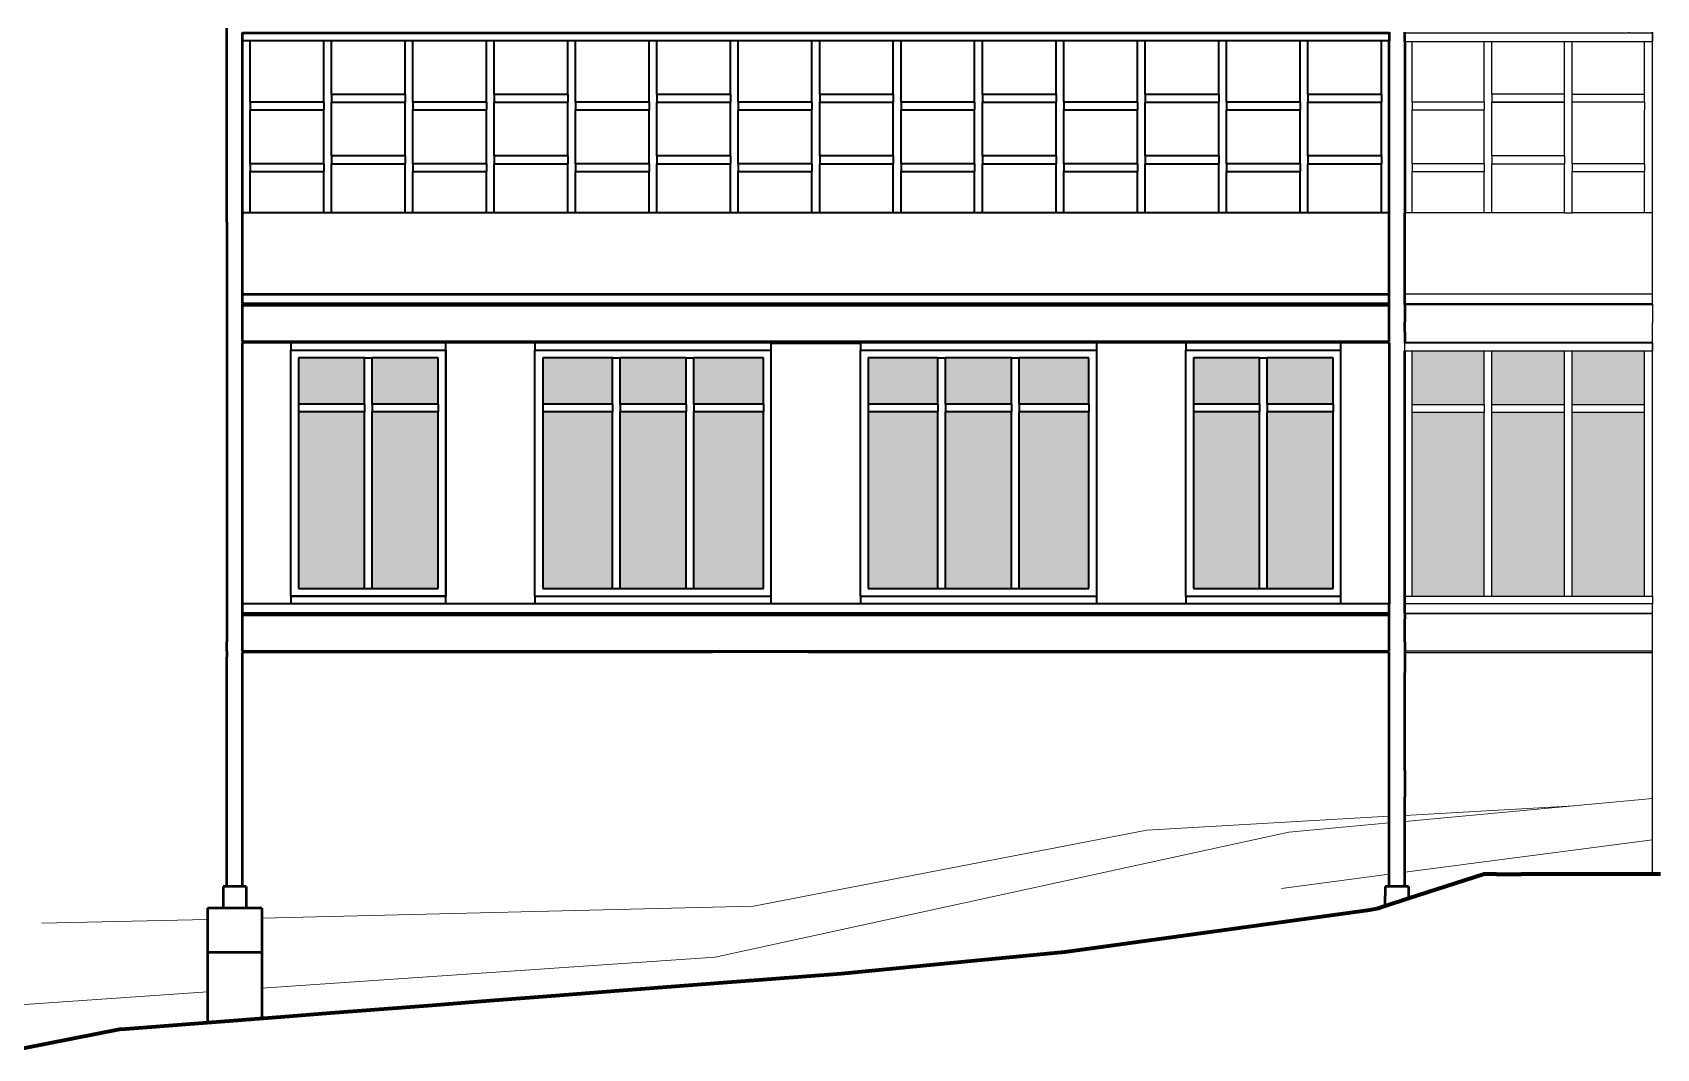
# Model space of a CAD drawing. Header units: metres. Extents: x -57 to 501, y 45 to 307.
# Drawn here: x 105.45 to 126.41, y 115.62 to 128.74 of the extents above; entities that cross this region are included whole.
import ezdxf

# ---------------------------------------------------------------- set-up
doc = ezdxf.new("R2010")
doc.units = ezdxf.units.M
doc.layers.add('atras', color=7, linetype='Continuous')

msp = doc.modelspace()

# ---------------------------------------------------------------- hatches: boundary and pattern name
h = msp.add_hatch(color=256)
h.dxf.hatch_style = 1
h.set_gradient(color1=(147, 149, 152), tint=1, name='HEMISPHERICAL')
h.paths.add_polyline_path([(109.738, 124.536), (108.888, 124.536), (108.888, 123.941), (109.738, 123.941)])
h.paths.add_polyline_path([(110.688, 124.536), (109.838, 124.536), (109.838, 123.941), (110.688, 123.941)])
h.paths.add_polyline_path([(109.738, 123.841), (108.888, 123.841), (108.888, 121.561), (109.738, 121.561)])
h.paths.add_polyline_path([(110.688, 123.841), (109.838, 123.841), (109.838, 121.561), (110.688, 121.561)])
h.paths.add_polyline_path([(112.938, 124.536), (112.038, 124.536), (112.038, 123.941), (112.938, 123.941)])
h.paths.add_polyline_path([(113.888, 124.536), (113.038, 124.536), (113.038, 123.941), (113.888, 123.941)])
h.paths.add_polyline_path([(114.888, 124.536), (113.988, 124.536), (113.988, 123.941), (114.888, 123.941)])
h.paths.add_polyline_path([(112.938, 123.841), (112.038, 123.841), (112.038, 121.561), (112.938, 121.561)])
h.paths.add_polyline_path([(113.888, 123.841), (113.038, 123.841), (113.038, 121.561), (113.888, 121.561)])
h.paths.add_polyline_path([(114.888, 123.841), (113.988, 123.841), (113.988, 121.561), (114.888, 121.561)])
h.paths.add_polyline_path([(117.138, 124.536), (116.238, 124.536), (116.238, 123.941), (117.138, 123.941)])
h.paths.add_polyline_path([(118.088, 124.536), (117.238, 124.536), (117.238, 123.941), (118.088, 123.941)])
h.paths.add_polyline_path([(119.088, 124.536), (118.188, 124.536), (118.188, 123.941), (119.088, 123.941)])
h.paths.add_polyline_path([(117.138, 123.841), (116.238, 123.841), (116.238, 121.561), (117.138, 121.561)])
h.paths.add_polyline_path([(118.088, 123.841), (117.238, 123.841), (117.238, 121.561), (118.088, 121.561)])
h.paths.add_polyline_path([(119.088, 123.841), (118.188, 123.841), (118.188, 121.561), (119.088, 121.561)])
h.paths.add_polyline_path([(121.288, 124.536), (120.438, 124.536), (120.438, 123.941), (121.288, 123.941)])
h.paths.add_polyline_path([(122.238, 124.536), (121.388, 124.536), (121.388, 123.941), (122.238, 123.941)])
h.paths.add_polyline_path([(121.288, 123.841), (120.438, 123.841), (120.438, 121.561), (121.288, 121.561)])
h.paths.add_polyline_path([(122.238, 123.841), (121.388, 123.841), (121.388, 121.561), (122.238, 121.561)])
h.paths.add_polyline_path([(124.188, 124.626), (123.271, 124.626), (123.259, 124.626), (123.259, 124.536), (123.259, 123.941), (123.259, 123.931), (123.271, 123.931), (124.188, 123.931)])
h.paths.add_polyline_path([(125.224, 124.626), (124.3, 124.626), (124.288, 124.626), (124.288, 124.536), (124.288, 123.941), (124.288, 123.931), (124.3, 123.931), (125.224, 123.931)])
h.paths.add_polyline_path([(126.259, 124.626), (125.324, 124.626), (125.324, 124.536), (125.324, 123.941), (125.324, 123.931), (125.33, 123.931), (126.259, 123.931)])
h.paths.add_polyline_path([(128.138, 124.536), (127.288, 124.536), (127.288, 123.941), (128.138, 123.941)])
h.paths.add_polyline_path([(129.088, 124.536), (128.238, 124.536), (128.238, 123.941), (129.088, 123.941)])
h.paths.add_polyline_path([(129.088, 123.841), (128.238, 123.841), (128.238, 121.561), (129.088, 121.561)])
h.paths.add_polyline_path([(128.138, 123.841), (127.288, 123.841), (127.288, 121.561), (128.138, 121.561)])
h.paths.add_polyline_path([(126.259, 123.831), (126.253, 123.831), (125.324, 123.831), (125.324, 121.461), (125.33, 121.461), (126.259, 121.461)])
h.paths.add_polyline_path([(125.224, 123.831), (125.218, 123.831), (124.288, 123.831), (124.288, 121.461), (124.294, 121.461), (125.224, 121.461)])
h.paths.add_polyline_path([(124.188, 123.831), (123.259, 123.831), (123.259, 121.461), (124.188, 121.461)])
h.paths.add_polyline_path([(131.338, 124.536), (130.438, 124.536), (130.438, 123.941), (131.338, 123.941)])
h.paths.add_polyline_path([(132.288, 124.536), (131.438, 124.536), (131.438, 123.941), (132.288, 123.941)])
h.paths.add_polyline_path([(133.288, 124.536), (132.388, 124.536), (132.388, 123.941), (133.288, 123.941)])
h.paths.add_polyline_path([(133.288, 123.841), (132.388, 123.841), (132.388, 121.561), (133.288, 121.561)])
h.paths.add_polyline_path([(132.288, 123.841), (131.438, 123.841), (131.438, 121.561), (132.288, 121.561)])
h.paths.add_polyline_path([(131.338, 123.841), (130.438, 123.841), (130.438, 121.561), (131.338, 121.561)])
h.paths.add_polyline_path([(135.538, 124.536), (134.638, 124.536), (134.638, 123.941), (135.538, 123.941)])
h.paths.add_polyline_path([(136.488, 124.536), (135.638, 124.536), (135.638, 123.941), (136.488, 123.941)])
h.paths.add_polyline_path([(137.488, 124.536), (136.588, 124.536), (136.588, 123.941), (137.488, 123.941)])
h.paths.add_polyline_path([(135.538, 123.841), (134.638, 123.841), (134.638, 121.561), (135.538, 121.561)])
h.paths.add_polyline_path([(136.488, 123.841), (135.638, 123.841), (135.638, 121.561), (136.488, 121.561)])
h.paths.add_polyline_path([(137.488, 123.841), (136.588, 123.841), (136.588, 121.561), (137.488, 121.561)])
h.paths.add_polyline_path([(139.688, 124.536), (138.838, 124.536), (138.838, 123.941), (139.688, 123.941)])
h.paths.add_polyline_path([(140.638, 124.536), (139.788, 124.536), (139.788, 123.941), (140.638, 123.941)])
h.paths.add_polyline_path([(139.688, 123.841), (138.838, 123.841), (138.838, 121.561), (139.688, 121.561)])
h.paths.add_polyline_path([(140.638, 123.841), (139.788, 123.841), (139.788, 121.561), (140.638, 121.561)])
h.paths.add_polyline_path([(142.548, 124.626), (141.631, 124.626), (141.619, 124.626), (141.619, 123.931), (141.631, 123.931), (142.548, 123.931)])
h.paths.add_polyline_path([(143.584, 124.626), (142.66, 124.626), (142.648, 124.626), (142.648, 123.931), (142.66, 123.931), (143.584, 123.931)])
h.paths.add_polyline_path([(144.619, 124.626), (143.684, 124.626), (143.684, 123.931), (143.69, 123.931), (144.619, 123.931)])
h.paths.add_polyline_path([(144.619, 123.831), (144.613, 123.831), (143.684, 123.831), (143.684, 121.461), (143.69, 121.461), (144.619, 121.461)])
h.paths.add_polyline_path([(143.584, 123.831), (143.578, 123.831), (142.648, 123.831), (142.648, 121.461), (142.654, 121.461), (143.584, 121.461)])
h.paths.add_polyline_path([(142.548, 123.831), (141.619, 123.831), (141.619, 121.461), (142.548, 121.461)])

# ---------------------------------------------------------------- linework, layer by layer
at = {"lineweight": 50}
for p, q in [((107.963, 127.003), (107.963, 128.794)), ((108.163, 128.731), (122.963, 128.731)), ((108.163, 128.631), (108.163, 128.731)), ((122.963, 128.741), (122.963, 128.731)), ((122.963, 128.731), (122.963, 128.631)), ((123.163, 128.731), (123.163, 128.741)), ((123.163, 128.721), (123.163, 128.731)), ((123.163, 128.621), (123.163, 128.721)), ((108.163, 126.407), (108.163, 128.631)), ((122.963, 126.407), (122.963, 128.631)), ((123.163, 128.621), (123.163, 126.407)), ((107.963, 126.972), (107.963, 127.003)), ((107.963, 126.968), (107.963, 126.972)), ((107.963, 126.873), (107.963, 126.968)), ((107.963, 126.725), (107.963, 126.873)), ((107.963, 126.718), (107.963, 126.725)), ((107.963, 126.601), (107.963, 126.718)), ((107.963, 126.554), (107.963, 126.601)), ((107.963, 126.294), (107.963, 126.554)), ((108.163, 125.357), (108.163, 126.407)), ((122.963, 125.357), (122.963, 126.407)), ((123.163, 125.357), (123.163, 126.407)), ((107.963, 126.294), (107.963, 126.214)), ((107.963, 126.214), (107.963, 125.873)), ((107.963, 125.873), (107.963, 125.743)), ((107.963, 125.743), (107.963, 125.231)), ((108.163, 125.357), (122.963, 125.357)), ((108.163, 125.237), (108.163, 125.357)), ((122.963, 125.237), (122.963, 125.357)), ((123.163, 125.237), (123.163, 125.357)), ((107.963, 125.231), (107.963, 120.873)), ((108.163, 125.237), (122.963, 125.237)), ((108.163, 125.215), (108.163, 125.231)), ((108.163, 125.231), (122.963, 125.231)), ((108.163, 124.747), (108.163, 125.215)), ((108.163, 125.215), (122.963, 125.215)), ((122.963, 125.231), (122.963, 125.237)), ((122.963, 125.215), (122.963, 125.231)), ((122.963, 124.747), (122.963, 125.215)), ((123.163, 125.231), (123.163, 125.237)), ((123.163, 125.221), (123.163, 125.231)), ((123.163, 125.221), (123.163, 125.001)), ((123.163, 124.991), (123.163, 125.001)), ((123.163, 124.873), (123.163, 124.991)), ((108.163, 124.747), (122.963, 124.747)), ((108.163, 121.361), (108.163, 124.731)), ((114.988, 124.731), (116.138, 124.731)), ((122.963, 124.731), (122.963, 121.361)), ((123.163, 124.873), (123.163, 124.726)), ((123.163, 121.461), (123.163, 124.626)), ((108.163, 121.241), (108.163, 121.361)), ((122.963, 121.241), (122.963, 121.361)), ((123.163, 121.361), (123.163, 121.461)), ((123.163, 121.241), (123.163, 121.361)), ((108.163, 121.236), (108.163, 121.241)), ((108.163, 121.241), (122.963, 121.241)), ((108.163, 121.22), (108.163, 121.236)), ((108.163, 121.236), (122.963, 121.236)), ((108.163, 120.752), (108.163, 121.22)), ((108.163, 121.22), (122.963, 121.22)), ((122.963, 121.236), (122.963, 121.241)), ((122.963, 121.22), (122.963, 121.236)), ((122.963, 120.752), (122.963, 121.22)), ((123.163, 121.236), (123.163, 121.241)), ((123.163, 121.236), (123.163, 121.165)), ((123.163, 120.958), (123.163, 121.165)), ((123.163, 120.873), (123.163, 120.958)), ((107.963, 120.751), (107.963, 120.873)), ((107.963, 120.751), (107.963, 120.679)), ((108.163, 120.752), (122.963, 120.752)), ((108.163, 120.285), (108.163, 120.736)), ((122.963, 120.444), (122.963, 120.736)), ((123.163, 120.873), (123.163, 120.477)), ((107.963, 120.243), (107.963, 120.679)), ((122.963, 120.329), (122.963, 120.444)), ((122.963, 119.873), (122.963, 120.329)), ((123.163, 120.371), (123.163, 120.477)), ((123.163, 119.873), (123.163, 120.371)), ((107.963, 119.873), (107.963, 120.243)), ((108.163, 119.903), (108.163, 120.285)), ((108.163, 119.891), (108.163, 119.903)), ((108.163, 119.873), (108.163, 119.891)), ((107.963, 119.837), (107.963, 119.873)), ((107.963, 119.788), (107.963, 119.837)), ((107.963, 119.19), (107.963, 119.788)), ((108.163, 119.242), (108.163, 119.873)), ((122.963, 119.55), (122.963, 119.873)), ((123.163, 119.58), (123.163, 119.873)), ((122.963, 119.483), (122.963, 119.55)), ((122.963, 119.339), (122.963, 119.483)), ((123.163, 119.519), (123.163, 119.58)), ((123.163, 119.388), (123.163, 119.519)), ((122.963, 119.178), (122.963, 119.339)), ((123.163, 119.21), (123.163, 119.388)), ((107.963, 118.873), (107.963, 119.19)), ((108.163, 118.873), (108.163, 119.242)), ((122.963, 118.873), (122.963, 119.178)), ((123.163, 119.21), (123.163, 118.873)), ((107.963, 118.569), (107.963, 118.873)), ((108.163, 118.612), (108.163, 118.873)), ((122.963, 118.835), (122.963, 118.873)), ((123.163, 118.871), (123.163, 118.873)), ((123.163, 118.87), (123.163, 118.871)), ((123.163, 118.868), (123.163, 118.87)), ((123.163, 118.364), (123.163, 118.868)), ((122.963, 118.828), (122.963, 118.835)), ((122.963, 118.794), (122.963, 118.828)), ((122.963, 118.328), (122.963, 118.794)), ((107.963, 118.424), (107.963, 118.569)), ((107.963, 118.224), (107.963, 118.424)), ((108.163, 118.487), (108.163, 118.612)), ((108.163, 118.265), (108.163, 118.487)), ((107.963, 117.873), (107.963, 118.224)), ((108.163, 117.875), (108.163, 118.265)), ((122.963, 117.925), (122.963, 118.328)), ((123.163, 117.989), (123.163, 118.364)), ((107.963, 117.828), (107.963, 117.873)), ((107.963, 117.764), (107.963, 117.828)), ((108.163, 117.874), (108.163, 117.875)), ((108.163, 117.873), (108.163, 117.874)), ((108.163, 117.716), (108.163, 117.873)), ((122.963, 117.913), (122.963, 117.925)), ((122.963, 117.873), (122.963, 117.913)), ((122.963, 117.716), (122.963, 117.873)), ((123.163, 117.962), (123.163, 117.989)), ((123.163, 117.873), (123.163, 117.962)), ((123.163, 117.716), (123.163, 117.873)), ((107.963, 117.716), (107.913, 117.716)), ((107.913, 117.716), (107.913, 117.579)), ((107.963, 117.716), (107.963, 117.764)), ((108.063, 117.716), (107.963, 117.716)), ((108.163, 117.716), (108.063, 117.716)), ((108.213, 117.716), (108.163, 117.716)), ((108.213, 117.716), (108.213, 117.436)), ((122.963, 117.716), (122.913, 117.716)), ((122.913, 117.716), (122.913, 117.593)), ((122.913, 117.469), (122.913, 117.593)), ((123.063, 117.716), (122.963, 117.716)), ((123.163, 117.716), (123.063, 117.716)), ((123.213, 117.716), (123.163, 117.716)), ((123.213, 117.716), (123.213, 117.641)), ((123.213, 117.641), (123.213, 117.562)), ((107.794, 117.436), (107.713, 117.436)), ((107.713, 117.436), (107.713, 117.338)), ((107.913, 117.436), (107.794, 117.436)), ((107.913, 117.579), (107.913, 117.436)), ((108.213, 117.436), (107.913, 117.436)), ((108.413, 117.436), (108.213, 117.436)), ((108.413, 117.436), (108.413, 117.212)), ((107.713, 117.338), (107.713, 116.994)), ((108.413, 117.212), (108.413, 116.873)), ((107.713, 116.994), (107.713, 116.873)), ((107.713, 116.873), (107.713, 116.866)), ((107.713, 116.866), (108.413, 116.866)), ((107.713, 116.866), (107.713, 116.402)), ((108.413, 116.873), (108.413, 116.866)), ((108.413, 116.866), (108.413, 116.582)), ((108.413, 116.582), (108.413, 116.014)), ((107.713, 116.402), (107.713, 115.96))]:
    msp.add_line(p, q, dxfattribs=at)
for p, q in [((108.163, 128.731), (108.163, 128.741)), ((123.163, 128.731), (123.169, 128.731)), ((123.169, 128.721), (123.163, 128.721)), ((123.169, 128.731), (123.169, 128.721)), ((122.953, 126.407), (122.953, 128.631)), ((122.953, 128.631), (122.963, 128.631)), ((122.963, 126.407), (122.953, 126.407)), ((108.163, 125.231), (108.163, 125.237)), ((123.163, 125.231), (123.167, 125.231)), ((108.163, 124.731), (108.163, 124.747)), ((108.163, 124.731), (108.788, 124.731)), ((108.788, 124.731), (110.788, 124.731)), ((110.788, 124.731), (111.938, 124.731)), ((111.938, 124.731), (114.988, 124.731)), ((116.138, 124.731), (119.188, 124.731)), ((119.188, 124.731), (120.338, 124.731)), ((120.338, 124.731), (122.338, 124.731)), ((122.338, 124.731), (122.963, 124.731)), ((122.963, 124.731), (122.963, 124.747)), ((123.169, 124.726), (123.163, 124.726)), ((123.163, 124.626), (123.163, 124.726)), ((123.169, 124.736), (123.169, 124.726)), ((108.163, 120.736), (108.163, 120.752)), ((108.163, 120.736), (110.311, 120.736)), ((110.311, 120.736), (110.57, 120.736)), ((110.57, 120.736), (112.157, 120.736)), ((112.157, 120.736), (112.505, 120.736)), ((112.505, 120.736), (114.014, 120.736)), ((114.014, 120.736), (114.228, 120.736)), ((115.47, 120.736), (114.228, 120.736)), ((115.47, 120.736), (115.833, 120.736)), ((115.833, 120.736), (115.886, 120.736)), ((115.886, 120.736), (116.019, 120.736)), ((116.019, 120.736), (116.563, 120.736)), ((116.563, 120.736), (116.63, 120.736)), ((116.63, 120.736), (117.346, 120.736)), ((117.346, 120.736), (117.452, 120.736)), ((117.452, 120.736), (118.616, 120.736)), ((118.616, 120.736), (119.229, 120.736)), ((119.229, 120.736), (119.343, 120.736)), ((119.343, 120.736), (119.601, 120.736)), ((119.601, 120.736), (119.721, 120.736)), ((119.721, 120.736), (119.997, 120.736)), ((119.997, 120.736), (120.126, 120.736)), ((120.126, 120.736), (120.937, 120.736)), ((120.937, 120.736), (121.04, 120.736)), ((121.04, 120.736), (122.205, 120.736)), ((122.205, 120.736), (122.229, 120.736)), ((122.229, 120.736), (122.317, 120.736)), ((122.317, 120.736), (122.963, 120.736)), ((122.963, 120.736), (122.963, 120.752)), ((126.363, 117.941), (126.363, 117.975)), ((126.363, 117.92), (126.363, 117.941)), ((126.363, 117.906), (126.363, 117.92)), ((126.363, 117.905), (126.363, 117.906)), ((126.363, 117.901), (126.363, 117.905)), ((126.363, 117.873), (126.363, 117.901)), ((122.913, 117.469), (122.913, 117.465)), ((108.413, 116.014), (108.432, 116.015))]:
    msp.add_line(p, q)
at = {"color": 251, "true_color": 0x636466}
for p, q in [((123.169, 128.731), (126.052, 128.731)), ((126.065, 128.731), (126.052, 128.731)), ((126.065, 128.731), (126.35, 128.731)), ((126.363, 128.731), (126.35, 128.731)), ((126.355, 128.721), (126.363, 128.731)), ((126.359, 128.721), (126.355, 128.721)), ((126.359, 128.721), (126.359, 128.631)), ((126.363, 128.741), (126.363, 128.731)), ((126.363, 128.631), (126.363, 128.731)), ((123.163, 128.621), (123.259, 128.621)), ((123.259, 128.621), (124.188, 128.621)), ((123.259, 128.531), (123.259, 128.621)), ((123.259, 127.937), (123.259, 128.531)), ((124.188, 128.621), (124.288, 128.621)), ((124.188, 128.531), (124.188, 128.621)), ((124.188, 127.937), (124.188, 128.531)), ((124.288, 128.531), (124.288, 128.621)), ((124.288, 128.621), (125.224, 128.621)), ((124.288, 127.938), (124.288, 128.531)), ((125.224, 128.621), (125.324, 128.621)), ((125.224, 128.531), (125.224, 128.621)), ((125.224, 127.938), (125.224, 128.531)), ((125.324, 128.531), (125.324, 128.621)), ((125.324, 128.621), (126.272, 128.621)), ((125.324, 127.937), (125.324, 128.531)), ((126.259, 128.531), (126.259, 128.621)), ((126.259, 128.621), (126.272, 128.621)), ((126.259, 127.937), (126.259, 128.531)), ((126.272, 128.621), (126.359, 128.621)), ((126.359, 128.631), (126.363, 128.631)), ((126.359, 128.631), (126.359, 128.621)), ((126.359, 127.937), (126.359, 128.621)), ((126.363, 127.937), (126.363, 128.631)), ((123.259, 127.838), (123.259, 127.937)), ((124.188, 127.838), (124.188, 127.937)), ((124.288, 127.938), (124.288, 127.838)), ((125.177, 127.938), (124.288, 127.938)), ((125.224, 127.938), (125.177, 127.938)), ((125.224, 127.726), (125.224, 127.938)), ((126.259, 127.937), (125.324, 127.937)), ((125.324, 127.043), (125.324, 127.937)), ((126.259, 127.838), (126.259, 127.937)), ((126.363, 127.937), (126.359, 127.937)), ((126.359, 127.837), (126.359, 127.937)), ((126.363, 127.837), (126.363, 127.937)), ((124.188, 127.838), (123.259, 127.838)), ((123.259, 127.838), (123.259, 127.738)), ((123.259, 127.738), (124.188, 127.738)), ((123.259, 127.043), (123.259, 127.738)), ((124.188, 127.838), (124.188, 127.738)), ((124.188, 127.043), (124.188, 127.738)), ((124.288, 127.838), (125.224, 127.838)), ((124.288, 127.837), (124.288, 127.838)), ((125.224, 127.837), (124.288, 127.837)), ((124.288, 127.143), (124.288, 127.837)), ((125.224, 127.837), (125.224, 127.838)), ((125.224, 127.143), (125.224, 127.726)), ((126.259, 127.838), (125.324, 127.838)), ((126.259, 127.838), (126.259, 127.738)), ((126.259, 127.043), (126.259, 127.738)), ((126.363, 127.837), (126.359, 127.837)), ((126.359, 126.407), (126.359, 127.837)), ((126.363, 125.357), (126.363, 127.837)), ((124.188, 127.043), (123.259, 127.043)), ((123.259, 127.043), (123.259, 126.943)), ((124.188, 127.043), (124.188, 126.943)), ((124.743, 127.143), (124.288, 127.143)), ((124.288, 127.143), (124.288, 127.043)), ((124.288, 126.407), (124.288, 127.043)), ((124.288, 127.043), (124.66, 127.043)), ((124.66, 127.043), (125.224, 127.043)), ((125.224, 127.143), (124.743, 127.143)), ((125.224, 127.143), (125.224, 127.043)), ((125.224, 126.407), (125.224, 127.043)), ((126.259, 127.043), (125.324, 127.043)), ((125.324, 127.043), (125.324, 126.943)), ((126.259, 127.043), (126.259, 126.943)), ((123.259, 126.943), (124.188, 126.943)), ((123.259, 126.407), (123.259, 126.943)), ((124.188, 126.407), (124.188, 126.943)), ((125.324, 126.943), (126.259, 126.943)), ((125.324, 126.407), (125.324, 126.943)), ((126.259, 126.407), (126.259, 126.943)), ((123.259, 126.407), (123.163, 126.407)), ((124.188, 126.407), (123.259, 126.407)), ((125.224, 126.407), (124.188, 126.407)), ((125.224, 126.407), (125.324, 126.407)), ((126.259, 126.407), (125.324, 126.407)), ((126.359, 126.407), (126.259, 126.407)), ((126.359, 125.357), (126.359, 126.407)), ((123.185, 125.357), (123.163, 125.357)), ((126.341, 125.357), (123.185, 125.357)), ((126.359, 125.357), (126.341, 125.357)), ((126.363, 125.357), (126.359, 125.357)), ((126.363, 125.237), (126.363, 125.357)), ((123.163, 125.237), (123.482, 125.237)), ((126.363, 125.221), (123.163, 125.221)), ((123.167, 125.231), (123.179, 125.231)), ((123.179, 125.231), (123.465, 125.231)), ((123.465, 125.231), (123.478, 125.231)), ((126.341, 125.231), (123.478, 125.231)), ((123.482, 125.237), (126.341, 125.237)), ((126.341, 125.237), (126.363, 125.237)), ((126.363, 125.231), (126.341, 125.231)), ((126.363, 125.231), (126.363, 125.237)), ((126.363, 125.231), (126.363, 125.221)), ((126.363, 125.221), (126.363, 125.001)), ((126.363, 125.001), (126.363, 124.991)), ((126.363, 124.873), (126.363, 124.991)), ((123.572, 124.736), (123.169, 124.736)), ((126.359, 124.726), (123.169, 124.726)), ((123.972, 124.736), (123.572, 124.736)), ((124.32, 124.736), (123.972, 124.736)), ((126.363, 124.736), (124.32, 124.736)), ((126.359, 124.726), (126.359, 124.636)), ((126.363, 124.736), (126.363, 124.873)), ((126.363, 124.636), (126.363, 124.736)), ((123.163, 124.626), (123.259, 124.626)), ((123.259, 124.626), (123.271, 124.626)), ((123.259, 124.536), (123.259, 124.626)), ((123.259, 123.941), (123.259, 124.536)), ((123.271, 124.626), (124.188, 124.626)), ((124.188, 124.626), (124.288, 124.626)), ((124.188, 123.931), (124.188, 124.626)), ((124.288, 124.536), (124.288, 124.626)), ((124.288, 124.626), (124.3, 124.626)), ((124.288, 123.941), (124.288, 124.536)), ((124.3, 124.626), (125.224, 124.626)), ((125.224, 124.626), (125.324, 124.626)), ((125.224, 123.931), (125.224, 124.626)), ((125.324, 124.536), (125.324, 124.626)), ((125.324, 124.626), (125.33, 124.626)), ((125.324, 123.941), (125.324, 124.536)), ((125.33, 124.626), (126.259, 124.626)), ((126.259, 124.626), (126.359, 124.626)), ((126.259, 123.931), (126.259, 124.626)), ((126.359, 124.636), (126.363, 124.636)), ((126.359, 124.636), (126.359, 124.626)), ((126.359, 123.941), (126.359, 124.626)), ((123.259, 123.931), (123.259, 123.941)), ((123.271, 123.931), (123.259, 123.931)), ((123.259, 123.831), (123.259, 123.931)), ((124.188, 123.931), (123.271, 123.931)), ((124.188, 123.931), (124.188, 123.831)), ((124.288, 123.931), (124.288, 123.941)), ((124.3, 123.931), (124.288, 123.931)), ((124.288, 123.831), (124.288, 123.931)), ((125.218, 123.931), (124.3, 123.931)), ((125.218, 123.931), (125.224, 123.931)), ((125.224, 123.841), (125.224, 123.931)), ((125.324, 123.931), (125.324, 123.941)), ((125.33, 123.931), (125.324, 123.931)), ((125.324, 123.831), (125.324, 123.931)), ((126.253, 123.931), (125.33, 123.931)), ((126.253, 123.931), (126.259, 123.931)), ((126.259, 123.841), (126.259, 123.931)), ((126.359, 123.841), (126.359, 123.941)), ((124.188, 123.831), (123.259, 123.831)), ((123.259, 121.461), (123.259, 123.831)), ((124.188, 121.461), (124.188, 123.831)), ((124.288, 121.461), (124.288, 123.831)), ((124.288, 123.831), (124.294, 123.831)), ((125.218, 123.831), (124.294, 123.831)), ((125.224, 123.831), (125.218, 123.831)), ((125.224, 123.831), (125.224, 123.841)), ((125.224, 121.461), (125.224, 123.831)), ((125.324, 121.461), (125.324, 123.831)), ((125.324, 123.831), (125.33, 123.831)), ((126.253, 123.831), (125.33, 123.831)), ((126.259, 123.831), (126.253, 123.831)), ((126.259, 123.831), (126.259, 123.841)), ((126.259, 121.461), (126.259, 123.831)), ((126.359, 121.461), (126.359, 123.841)), ((123.163, 121.461), (123.259, 121.461)), ((123.185, 121.361), (123.163, 121.361)), ((126.341, 121.361), (123.185, 121.361)), ((123.259, 121.461), (124.188, 121.461)), ((124.188, 121.461), (124.288, 121.461)), ((124.294, 121.461), (124.288, 121.461)), ((124.294, 121.461), (125.224, 121.461)), ((125.224, 121.461), (125.324, 121.461)), ((125.33, 121.461), (125.324, 121.461)), ((125.33, 121.461), (126.259, 121.461)), ((126.259, 121.461), (126.359, 121.461)), ((126.359, 121.361), (126.341, 121.361)), ((126.359, 121.461), (126.359, 121.361)), ((126.363, 121.361), (126.359, 121.361)), ((126.363, 121.241), (126.363, 121.361)), ((123.163, 121.241), (123.185, 121.241)), ((123.163, 121.236), (123.185, 121.236)), ((123.185, 121.241), (126.341, 121.241)), ((123.185, 121.236), (123.588, 121.236)), ((123.588, 121.236), (124.449, 121.236)), ((124.449, 121.236), (126.234, 121.236)), ((126.234, 121.236), (126.341, 121.236)), ((126.341, 121.241), (126.363, 121.241)), ((126.341, 121.236), (126.363, 121.236)), ((126.363, 121.236), (126.363, 121.241)), ((126.363, 121.068), (126.363, 121.236)), ((126.363, 121.001), (126.363, 121.068)), ((126.363, 120.873), (126.363, 121.001)), ((126.363, 120.752), (123.163, 120.752)), ((123.163, 120.736), (126.363, 120.736)), ((126.363, 120.325), (126.363, 120.873)), ((126.363, 120.126), (126.363, 120.325)), ((126.363, 119.873), (126.363, 120.126)), ((126.363, 119.722), (126.363, 119.873)), ((126.363, 119.644), (126.363, 119.722)), ((126.363, 119.383), (126.363, 119.644)), ((126.363, 119.314), (126.363, 119.383)), ((126.363, 118.962), (126.363, 119.314)), ((126.363, 118.939), (126.363, 118.962)), ((126.363, 118.873), (126.363, 118.939)), ((126.363, 118.736), (126.363, 118.873)), ((126.363, 118.623), (126.363, 118.736)), ((126.363, 118.349), (126.363, 118.623)), ((126.363, 118.2), (126.363, 118.349)), ((126.363, 117.975), (126.363, 118.2))]:
    msp.add_line(p, q, dxfattribs=at)
at = {"lineweight": 35}
for p, q in [((108.163, 128.631), (108.263, 128.631)), ((108.263, 127.837), (108.263, 128.631)), ((108.263, 128.631), (108.61, 128.631)), ((108.61, 128.631), (109.213, 128.631)), ((109.213, 128.631), (109.313, 128.631)), ((109.213, 127.837), (109.213, 128.631)), ((109.313, 127.937), (109.313, 128.631)), ((109.313, 128.631), (110.263, 128.631)), ((110.263, 128.631), (110.363, 128.631)), ((110.263, 127.937), (110.263, 128.631)), ((110.363, 127.837), (110.363, 128.631)), ((110.363, 128.631), (111.313, 128.631)), ((111.313, 128.631), (111.413, 128.631)), ((111.313, 127.837), (111.313, 128.631)), ((111.413, 127.937), (111.413, 128.631)), ((111.413, 128.631), (112.363, 128.631)), ((112.363, 128.631), (112.463, 128.631)), ((112.363, 127.937), (112.363, 128.631)), ((112.463, 128.631), (113.413, 128.631)), ((112.463, 127.866), (112.463, 128.631)), ((113.413, 128.631), (113.513, 128.631)), ((113.413, 127.873), (113.413, 128.631)), ((113.513, 127.937), (113.513, 128.631)), ((113.513, 128.631), (114.463, 128.631)), ((114.463, 128.631), (114.563, 128.631)), ((114.463, 127.937), (114.463, 128.631)), ((114.563, 128.631), (115.513, 128.631)), ((114.563, 127.873), (114.563, 128.631)), ((115.513, 128.631), (115.613, 128.631)), ((115.513, 127.873), (115.513, 128.631)), ((115.613, 127.937), (115.613, 128.631)), ((115.613, 128.631), (116.563, 128.631)), ((116.563, 128.631), (116.663, 128.631)), ((116.563, 127.937), (116.563, 128.631)), ((116.663, 127.873), (116.663, 128.631)), ((116.663, 128.631), (116.68, 128.631)), ((116.68, 128.631), (117.37, 128.631)), ((117.37, 128.631), (117.613, 128.631)), ((117.613, 128.631), (117.713, 128.631)), ((117.613, 127.873), (117.613, 128.631)), ((117.713, 127.937), (117.713, 128.631)), ((117.713, 128.631), (118.663, 128.631)), ((118.663, 128.631), (118.763, 128.631)), ((118.663, 127.937), (118.663, 128.631)), ((118.763, 128.631), (119.713, 128.631)), ((118.763, 127.873), (118.763, 128.631)), ((119.713, 128.631), (119.813, 128.631)), ((119.713, 127.873), (119.713, 128.631)), ((119.813, 127.937), (119.813, 128.631)), ((119.813, 128.631), (120.763, 128.631)), ((120.763, 128.631), (120.863, 128.631)), ((120.763, 127.937), (120.763, 128.631)), ((120.863, 128.631), (121.813, 128.631)), ((120.863, 127.873), (120.863, 128.631)), ((121.813, 128.631), (121.913, 128.631)), ((121.813, 127.873), (121.813, 128.631)), ((121.913, 127.937), (121.913, 128.631)), ((121.913, 128.631), (122.863, 128.631)), ((122.863, 128.631), (122.953, 128.631)), ((122.863, 127.937), (122.863, 128.631)), ((110.263, 127.937), (109.313, 127.937)), ((109.313, 127.937), (109.313, 127.837)), ((110.263, 127.937), (110.263, 127.837)), ((112.363, 127.937), (111.413, 127.937)), ((111.413, 127.937), (111.413, 127.837)), ((112.363, 127.937), (112.363, 127.837)), ((112.463, 127.837), (112.463, 127.866)), ((113.413, 127.837), (113.413, 127.873)), ((114.463, 127.937), (113.513, 127.937)), ((113.513, 127.937), (113.513, 127.837)), ((114.463, 127.937), (114.463, 127.837)), ((114.563, 127.837), (114.563, 127.873)), ((115.513, 127.837), (115.513, 127.873)), ((116.563, 127.937), (115.613, 127.937)), ((115.613, 127.937), (115.613, 127.837)), ((116.563, 127.937), (116.563, 127.837)), ((116.663, 127.837), (116.663, 127.873)), ((117.613, 127.837), (117.613, 127.873)), ((118.663, 127.937), (117.713, 127.937)), ((117.713, 127.937), (117.713, 127.837)), ((118.663, 127.937), (118.663, 127.837)), ((118.763, 127.837), (118.763, 127.873)), ((119.713, 127.837), (119.713, 127.873)), ((120.763, 127.937), (119.813, 127.937)), ((119.813, 127.937), (119.813, 127.837)), ((120.763, 127.937), (120.763, 127.837)), ((120.863, 127.837), (120.863, 127.873)), ((121.813, 127.837), (121.813, 127.873)), ((122.863, 127.937), (121.913, 127.937)), ((121.913, 127.937), (121.913, 127.837)), ((122.863, 127.937), (122.863, 127.837)), ((108.263, 127.837), (108.263, 127.737)), ((108.61, 127.837), (108.263, 127.837)), ((108.263, 127.043), (108.263, 127.737)), ((108.263, 127.737), (108.61, 127.737)), ((109.213, 127.837), (108.61, 127.837)), ((108.61, 127.737), (109.213, 127.737)), ((109.213, 127.837), (109.213, 127.737)), ((109.213, 127.198), (109.213, 127.737)), ((109.313, 127.837), (110.263, 127.837)), ((109.313, 127.224), (109.313, 127.837)), ((110.263, 127.418), (110.263, 127.837)), ((111.313, 127.837), (110.363, 127.837)), ((110.363, 127.837), (110.363, 127.737)), ((110.363, 127.737), (111.313, 127.737)), ((110.363, 127.438), (110.363, 127.737)), ((111.313, 127.837), (111.313, 127.737)), ((111.313, 127.632), (111.313, 127.737)), ((111.413, 127.837), (112.321, 127.837)), ((111.413, 127.652), (111.413, 127.837)), ((111.413, 127.625), (111.413, 127.652)), ((112.321, 127.837), (112.363, 127.837)), ((112.363, 127.806), (112.363, 127.837)), ((112.363, 127.778), (112.363, 127.806)), ((112.363, 127.608), (112.363, 127.778)), ((112.463, 127.837), (112.463, 127.737)), ((112.528, 127.837), (112.463, 127.837)), ((112.463, 127.737), (112.954, 127.737)), ((112.463, 127.63), (112.463, 127.737)), ((112.583, 127.837), (112.528, 127.837)), ((113.412, 127.837), (112.583, 127.837)), ((112.954, 127.737), (113.18, 127.737)), ((113.18, 127.737), (113.413, 127.737)), ((113.413, 127.837), (113.412, 127.837)), ((113.413, 127.837), (113.413, 127.737)), ((113.413, 127.837), (113.413, 127.837)), ((113.413, 127.513), (113.413, 127.737)), ((113.513, 127.837), (114.463, 127.837)), ((113.513, 127.536), (113.513, 127.837)), ((114.463, 127.756), (114.463, 127.837)), ((114.463, 127.704), (114.463, 127.756)), ((114.463, 127.524), (114.463, 127.704)), ((114.563, 127.837), (114.563, 127.737)), ((114.812, 127.837), (114.563, 127.837)), ((114.563, 127.737), (115.277, 127.737)), ((114.563, 127.55), (114.563, 127.737)), ((114.859, 127.837), (114.812, 127.837)), ((115.513, 127.837), (114.859, 127.837)), ((115.277, 127.737), (115.513, 127.737)), ((115.513, 127.837), (115.513, 127.737)), ((115.513, 127.65), (115.513, 127.737)), ((115.513, 127.556), (115.513, 127.65)), ((115.613, 127.837), (115.659, 127.837)), ((115.613, 127.825), (115.613, 127.837)), ((115.613, 127.672), (115.613, 127.825)), ((115.613, 127.587), (115.613, 127.672)), ((115.659, 127.837), (116.363, 127.837)), ((116.363, 127.837), (116.412, 127.837)), ((116.412, 127.837), (116.563, 127.837)), ((116.563, 127.703), (116.563, 127.837)), ((116.563, 127.605), (116.563, 127.703)), ((116.663, 127.837), (116.663, 127.737)), ((117.086, 127.837), (116.663, 127.837)), ((116.663, 127.737), (116.696, 127.737)), ((116.663, 127.728), (116.663, 127.737)), ((116.663, 127.646), (116.663, 127.728)), ((116.663, 127.578), (116.663, 127.646)), ((116.696, 127.737), (116.89, 127.737)), ((116.89, 127.737), (117.399, 127.737)), ((117.138, 127.837), (117.086, 127.837)), ((117.613, 127.837), (117.138, 127.837)), ((117.399, 127.737), (117.612, 127.737)), ((117.612, 127.737), (117.613, 127.737)), ((117.613, 127.837), (117.613, 127.737)), ((117.613, 127.732), (117.613, 127.737)), ((117.613, 127.415), (117.613, 127.732)), ((117.713, 127.837), (117.763, 127.837)), ((117.713, 127.804), (117.713, 127.837)), ((117.713, 127.751), (117.713, 127.804)), ((117.713, 127.456), (117.713, 127.751)), ((117.763, 127.837), (118.159, 127.837)), ((118.159, 127.837), (118.63, 127.837)), ((118.63, 127.837), (118.663, 127.837)), ((118.663, 127.829), (118.663, 127.837)), ((118.663, 127.371), (118.663, 127.829)), ((119.713, 127.837), (118.763, 127.837)), ((118.763, 127.837), (118.763, 127.737)), ((118.763, 127.414), (118.763, 127.737)), ((118.763, 127.737), (119.526, 127.737)), ((119.526, 127.737), (119.696, 127.737)), ((119.696, 127.737), (119.713, 127.737)), ((119.713, 127.837), (119.713, 127.737)), ((119.713, 127.347), (119.713, 127.737)), ((119.813, 127.395), (119.813, 127.837)), ((119.813, 127.837), (120.723, 127.837)), ((120.723, 127.837), (120.763, 127.837)), ((120.763, 127.834), (120.763, 127.837)), ((120.763, 127.281), (120.763, 127.834)), ((121.813, 127.837), (120.863, 127.837)), ((120.863, 127.837), (120.863, 127.737)), ((120.863, 127.737), (121.698, 127.737)), ((120.863, 127.33), (120.863, 127.737)), ((121.698, 127.737), (121.813, 127.737)), ((121.813, 127.837), (121.813, 127.737)), ((121.813, 127.538), (121.813, 127.737)), ((121.913, 127.742), (121.913, 127.837)), ((121.913, 127.837), (121.959, 127.837)), ((121.913, 127.143), (121.913, 127.742)), ((121.959, 127.837), (122.863, 127.837)), ((122.863, 127.558), (122.863, 127.837)), ((110.363, 127.425), (110.363, 127.438)), ((111.313, 127.606), (111.313, 127.632)), ((111.313, 127.496), (111.313, 127.606)), ((111.313, 127.379), (111.313, 127.496)), ((111.413, 127.523), (111.413, 127.625)), ((111.413, 127.401), (111.413, 127.523)), ((112.363, 127.457), (112.363, 127.608)), ((112.363, 127.269), (112.363, 127.457)), ((112.463, 127.492), (112.463, 127.63)), ((112.463, 127.292), (112.463, 127.492)), ((113.413, 127.353), (113.413, 127.513)), ((113.513, 127.387), (113.513, 127.536)), ((114.463, 127.419), (114.463, 127.524)), ((114.563, 127.441), (114.563, 127.55)), ((114.563, 127.342), (114.563, 127.441)), ((115.513, 127.456), (115.513, 127.556)), ((115.513, 127.434), (115.513, 127.456)), ((115.513, 127.182), (115.513, 127.434)), ((115.613, 127.473), (115.613, 127.587)), ((115.613, 127.459), (115.613, 127.473)), ((115.613, 127.222), (115.613, 127.459)), ((116.563, 127.557), (116.563, 127.605)), ((116.563, 127.465), (116.563, 127.557)), ((116.563, 127.143), (116.563, 127.465)), ((116.663, 127.497), (116.663, 127.578)), ((116.663, 127.109), (116.663, 127.497)), ((117.713, 127.143), (117.713, 127.456)), ((121.813, 127.043), (121.813, 127.538)), ((122.863, 127.143), (122.863, 127.558)), ((109.313, 127.164), (109.313, 127.224)), ((110.263, 127.406), (110.263, 127.418)), ((110.263, 127.213), (110.263, 127.406)), ((110.363, 127.24), (110.363, 127.425)), ((110.363, 127.196), (110.363, 127.24)), ((111.313, 127.215), (111.313, 127.379)), ((111.413, 127.216), (111.413, 127.401)), ((112.363, 127.227), (112.363, 127.269)), ((112.363, 127.143), (112.363, 127.227)), ((112.463, 127.226), (112.463, 127.292)), ((112.463, 127.043), (112.463, 127.226)), ((113.413, 127.254), (113.413, 127.353)), ((113.413, 127.249), (113.413, 127.254)), ((113.413, 127.189), (113.413, 127.249)), ((113.513, 127.275), (113.513, 127.387)), ((113.513, 127.265), (113.513, 127.275)), ((113.513, 127.211), (113.513, 127.265)), ((114.463, 127.339), (114.463, 127.419)), ((114.463, 127.228), (114.463, 127.339)), ((114.463, 127.164), (114.463, 127.228)), ((114.563, 127.259), (114.563, 127.342)), ((114.563, 127.19), (114.563, 127.259)), ((117.613, 127.043), (117.613, 127.415)), ((118.663, 127.143), (118.663, 127.371)), ((118.763, 127.043), (118.763, 127.414)), ((119.713, 127.043), (119.713, 127.347)), ((119.813, 127.143), (119.813, 127.395)), ((120.763, 127.143), (120.763, 127.281)), ((120.863, 127.043), (120.863, 127.33)), ((108.263, 127.043), (108.263, 126.943)), ((108.61, 127.043), (108.263, 127.043)), ((108.623, 127.043), (108.61, 127.043)), ((109.213, 127.043), (108.623, 127.043)), ((109.213, 127.162), (109.213, 127.198)), ((109.213, 127.043), (109.213, 127.162)), ((109.213, 127.043), (109.213, 126.943)), ((109.313, 127.143), (109.313, 127.164)), ((109.313, 127.143), (109.313, 127.043)), ((110, 127.143), (109.313, 127.143)), ((109.313, 127.043), (109.628, 127.043)), ((109.313, 126.958), (109.313, 127.043)), ((109.628, 127.043), (109.774, 127.043)), ((109.774, 127.043), (110.263, 127.043)), ((110.232, 127.143), (110, 127.143)), ((110.263, 127.143), (110.232, 127.143)), ((110.263, 127.188), (110.263, 127.213)), ((110.263, 127.149), (110.263, 127.188)), ((110.263, 127.143), (110.263, 127.149)), ((110.263, 127.143), (110.263, 127.043)), ((110.263, 126.873), (110.263, 127.043)), ((110.363, 127.171), (110.363, 127.196)), ((110.363, 127.043), (110.363, 127.171)), ((110.363, 127.043), (110.363, 126.943)), ((111.152, 127.043), (110.363, 127.043)), ((111.313, 127.043), (111.152, 127.043)), ((111.313, 127.098), (111.313, 127.215)), ((111.313, 127.043), (111.313, 127.098)), ((111.313, 127.043), (111.313, 126.943)), ((111.413, 127.143), (111.413, 127.216)), ((111.413, 127.143), (111.413, 127.043)), ((111.444, 127.143), (111.413, 127.143)), ((111.413, 127.043), (112.363, 127.043)), ((111.413, 126.873), (111.413, 127.043)), ((111.819, 127.143), (111.444, 127.143)), ((112.363, 127.143), (111.819, 127.143)), ((112.363, 127.143), (112.363, 127.043)), ((112.363, 127.002), (112.363, 127.043)), ((112.463, 127.043), (112.463, 126.943)), ((112.484, 127.043), (112.463, 127.043)), ((112.625, 127.043), (112.484, 127.043)), ((112.749, 127.043), (112.625, 127.043)), ((113.413, 127.043), (112.749, 127.043)), ((113.413, 127.043), (113.413, 127.189)), ((113.413, 127.043), (113.413, 126.943)), ((113.513, 127.143), (113.513, 127.211)), ((113.513, 127.143), (113.513, 127.043)), ((114.19, 127.143), (113.513, 127.143)), ((113.513, 127.043), (113.87, 127.043)), ((113.513, 126.931), (113.513, 127.043)), ((113.87, 127.043), (113.989, 127.043)), ((113.989, 127.043), (114.463, 127.043)), ((114.379, 127.143), (114.19, 127.143)), ((114.463, 127.143), (114.379, 127.143)), ((114.463, 127.143), (114.463, 127.164)), ((114.463, 127.143), (114.463, 127.043)), ((114.463, 126.873), (114.463, 127.043)), ((114.563, 127.043), (114.563, 127.19)), ((114.563, 127.043), (114.563, 126.943)), ((115.168, 127.043), (114.563, 127.043)), ((115.268, 127.043), (115.168, 127.043)), ((115.513, 127.043), (115.268, 127.043)), ((115.513, 127.123), (115.513, 127.182)), ((115.513, 127.043), (115.513, 127.123)), ((115.513, 127.043), (115.513, 126.943)), ((115.613, 127.155), (115.613, 127.222)), ((115.613, 127.143), (115.613, 127.155)), ((116.563, 127.143), (115.613, 127.143)), ((115.613, 127.143), (115.613, 127.043)), ((115.613, 127.043), (116.563, 127.043)), ((115.613, 126.873), (115.613, 127.043)), ((116.563, 127.143), (116.563, 127.043)), ((116.563, 126.979), (116.563, 127.043)), ((116.563, 127.043), (116.563, 127.043)), ((116.663, 127.043), (116.663, 127.109)), ((116.663, 127.043), (116.663, 126.943)), ((116.716, 127.043), (116.663, 127.043)), ((117.613, 127.043), (116.716, 127.043)), ((117.613, 127.043), (117.613, 126.943)), ((117.713, 127.143), (117.713, 127.043)), ((117.819, 127.143), (117.713, 127.143)), ((117.713, 127.043), (117.887, 127.043)), ((117.713, 126.969), (117.713, 127.043)), ((118.123, 127.143), (117.819, 127.143)), ((117.887, 127.043), (118.663, 127.043)), ((118.663, 127.143), (118.123, 127.143)), ((118.663, 127.143), (118.663, 127.043)), ((118.663, 126.873), (118.663, 127.043)), ((118.763, 127.043), (118.763, 126.943)), ((118.925, 127.043), (118.763, 127.043)), ((119.087, 127.043), (118.925, 127.043)), ((119.713, 127.043), (119.087, 127.043)), ((119.713, 127.043), (119.713, 126.943)), ((119.813, 127.143), (119.813, 127.043)), ((120.162, 127.143), (119.813, 127.143)), ((119.813, 127.043), (120.075, 127.043)), ((119.813, 126.873), (119.813, 127.043)), ((120.075, 127.043), (120.275, 127.043)), ((120.48, 127.143), (120.162, 127.143)), ((120.275, 127.043), (120.763, 127.043)), ((120.763, 127.143), (120.48, 127.143)), ((120.763, 127.143), (120.763, 127.043)), ((120.763, 126.873), (120.763, 127.043)), ((120.863, 127.043), (120.863, 126.943)), ((121.57, 127.043), (120.863, 127.043)), ((121.813, 127.043), (121.57, 127.043)), ((121.813, 127.043), (121.813, 126.943)), ((121.913, 127.143), (121.913, 127.043)), ((122.029, 127.143), (121.913, 127.143)), ((121.913, 127.043), (122.863, 127.043)), ((121.913, 126.873), (121.913, 127.043)), ((122.863, 127.143), (122.029, 127.143)), ((122.863, 127.143), (122.863, 127.043)), ((122.863, 126.873), (122.863, 127.043)), ((108.263, 126.943), (109.213, 126.943)), ((108.263, 126.873), (108.263, 126.943)), ((108.263, 126.768), (108.263, 126.873)), ((109.213, 126.931), (109.213, 126.943)), ((109.213, 126.92), (109.213, 126.931)), ((109.213, 126.873), (109.213, 126.92)), ((109.213, 126.764), (109.213, 126.873)), ((109.313, 126.942), (109.313, 126.958)), ((109.313, 126.873), (109.313, 126.942)), ((109.313, 126.777), (109.313, 126.873)), ((110.263, 126.798), (110.263, 126.873)), ((110.363, 126.943), (110.86, 126.943)), ((110.363, 126.873), (110.363, 126.943)), ((110.363, 126.809), (110.363, 126.873)), ((110.363, 126.771), (110.363, 126.809)), ((110.86, 126.943), (110.957, 126.943)), ((110.957, 126.943), (111.313, 126.943)), ((111.313, 126.873), (111.313, 126.943)), ((111.313, 126.856), (111.313, 126.873)), ((111.313, 126.843), (111.313, 126.856)), ((111.313, 126.66), (111.313, 126.843)), ((111.413, 126.866), (111.413, 126.873)), ((111.413, 126.859), (111.413, 126.866)), ((111.413, 126.673), (111.413, 126.859)), ((112.363, 126.974), (112.363, 127.002)), ((112.363, 126.958), (112.363, 126.974)), ((112.363, 126.873), (112.363, 126.958)), ((112.363, 126.799), (112.363, 126.873)), ((112.463, 126.943), (113.413, 126.943)), ((112.463, 126.873), (112.463, 126.943)), ((112.463, 126.813), (112.463, 126.873)), ((112.463, 126.771), (112.463, 126.813)), ((113.413, 126.9), (113.413, 126.943)), ((113.413, 126.895), (113.413, 126.9)), ((113.413, 126.873), (113.413, 126.895)), ((113.413, 126.548), (113.413, 126.873)), ((113.513, 126.921), (113.513, 126.931)), ((113.513, 126.873), (113.513, 126.921)), ((113.513, 126.574), (113.513, 126.873)), ((114.463, 126.818), (114.463, 126.873)), ((114.463, 126.695), (114.463, 126.818)), ((114.563, 126.943), (114.92, 126.943)), ((114.563, 126.873), (114.563, 126.943)), ((114.563, 126.844), (114.563, 126.873)), ((114.563, 126.778), (114.563, 126.844)), ((114.92, 126.943), (114.961, 126.943)), ((114.961, 126.943), (115.513, 126.943)), ((115.513, 126.873), (115.513, 126.943)), ((115.513, 126.407), (115.513, 126.873)), ((115.613, 126.407), (115.613, 126.873)), ((116.563, 126.873), (116.563, 126.979)), ((116.563, 126.613), (116.563, 126.873)), ((116.663, 126.873), (116.663, 126.943)), ((116.663, 126.943), (117.573, 126.943)), ((116.663, 126.696), (116.663, 126.873)), ((117.573, 126.943), (117.613, 126.943)), ((117.613, 126.926), (117.613, 126.943)), ((117.613, 126.873), (117.613, 126.926)), ((117.613, 126.505), (117.613, 126.873)), ((117.713, 126.873), (117.713, 126.969)), ((117.713, 126.537), (117.713, 126.873)), ((118.663, 126.846), (118.663, 126.873)), ((118.663, 126.572), (118.663, 126.846)), ((118.763, 126.943), (118.814, 126.943)), ((118.763, 126.896), (118.763, 126.943)), ((118.763, 126.886), (118.763, 126.896)), ((118.763, 126.873), (118.763, 126.886)), ((118.763, 126.407), (118.763, 126.873)), ((118.814, 126.943), (118.881, 126.943)), ((118.881, 126.943), (119.713, 126.943)), ((119.713, 126.873), (119.713, 126.943)), ((119.713, 126.565), (119.713, 126.873)), ((119.813, 126.621), (119.813, 126.873)), ((120.763, 126.525), (120.763, 126.873)), ((120.863, 126.943), (121.521, 126.943)), ((120.863, 126.873), (120.863, 126.943)), ((120.863, 126.561), (120.863, 126.873)), ((121.521, 126.943), (121.627, 126.943)), ((121.627, 126.943), (121.813, 126.943)), ((121.813, 126.873), (121.813, 126.943)), ((121.813, 126.407), (121.813, 126.873)), ((121.913, 126.407), (121.913, 126.873)), ((122.863, 126.63), (122.863, 126.873)), ((108.263, 126.763), (108.263, 126.768)), ((108.263, 126.64), (108.263, 126.763)), ((108.263, 126.581), (108.263, 126.64)), ((109.213, 126.684), (109.213, 126.764)), ((109.213, 126.667), (109.213, 126.684)), ((109.213, 126.499), (109.213, 126.667)), ((109.313, 126.694), (109.313, 126.777)), ((109.313, 126.676), (109.313, 126.694)), ((109.313, 126.515), (109.313, 126.676)), ((110.263, 126.762), (110.263, 126.798)), ((110.263, 126.671), (110.263, 126.762)), ((110.263, 126.52), (110.263, 126.671)), ((110.363, 126.687), (110.363, 126.771)), ((110.363, 126.533), (110.363, 126.687)), ((111.313, 126.513), (111.313, 126.66)), ((111.413, 126.536), (111.413, 126.673)), ((112.363, 126.749), (112.363, 126.799)), ((112.363, 126.613), (112.363, 126.749)), ((112.363, 126.407), (112.363, 126.613)), ((112.463, 126.66), (112.463, 126.771)), ((112.463, 126.407), (112.463, 126.66)), ((114.463, 126.407), (114.463, 126.695)), ((114.563, 126.407), (114.563, 126.778)), ((116.563, 126.407), (116.563, 126.613)), ((116.663, 126.407), (116.663, 126.696)), ((119.813, 126.532), (119.813, 126.621)), ((122.863, 126.407), (122.863, 126.63)), ((108.263, 126.407), (108.163, 126.407)), ((108.263, 126.407), (108.263, 126.581)), ((108.654, 126.407), (108.263, 126.407)), ((109.213, 126.407), (108.654, 126.407)), ((109.213, 126.407), (109.213, 126.499)), ((109.313, 126.407), (109.213, 126.407)), ((109.313, 126.407), (109.313, 126.515)), ((109.412, 126.407), (109.313, 126.407)), ((110.263, 126.407), (109.412, 126.407)), ((110.263, 126.407), (110.263, 126.52)), ((110.363, 126.407), (110.263, 126.407)), ((110.363, 126.407), (110.363, 126.533)), ((110.838, 126.407), (110.363, 126.407)), ((111.313, 126.407), (110.838, 126.407)), ((111.313, 126.407), (111.313, 126.513)), ((111.413, 126.407), (111.313, 126.407)), ((111.413, 126.407), (111.413, 126.536)), ((111.924, 126.407), (111.413, 126.407)), ((112.363, 126.407), (111.924, 126.407)), ((112.463, 126.407), (112.363, 126.407)), ((112.864, 126.407), (112.463, 126.407)), ((113.413, 126.407), (112.864, 126.407)), ((113.413, 126.407), (113.413, 126.548)), ((113.513, 126.407), (113.413, 126.407)), ((113.513, 126.407), (113.513, 126.574)), ((114.118, 126.407), (113.513, 126.407)), ((114.463, 126.407), (114.118, 126.407)), ((114.563, 126.407), (114.463, 126.407)), ((115.139, 126.407), (114.563, 126.407)), ((115.513, 126.407), (115.139, 126.407)), ((115.613, 126.407), (115.513, 126.407)), ((116.313, 126.407), (115.613, 126.407)), ((116.563, 126.407), (116.313, 126.407)), ((116.663, 126.407), (116.563, 126.407)), ((117.312, 126.407), (116.663, 126.407)), ((117.613, 126.407), (117.312, 126.407)), ((117.613, 126.407), (117.613, 126.505)), ((117.713, 126.407), (117.613, 126.407)), ((117.713, 126.407), (117.713, 126.537)), ((118.617, 126.407), (117.713, 126.407)), ((118.663, 126.407), (118.617, 126.407)), ((118.663, 126.407), (118.663, 126.572)), ((118.763, 126.407), (118.663, 126.407)), ((119.428, 126.407), (118.763, 126.407)), ((119.647, 126.407), (119.428, 126.407)), ((119.713, 126.407), (119.647, 126.407)), ((119.713, 126.456), (119.713, 126.565)), ((119.713, 126.407), (119.713, 126.456)), ((119.813, 126.407), (119.713, 126.407)), ((119.813, 126.407), (119.813, 126.532)), ((120.432, 126.407), (119.813, 126.407)), ((120.763, 126.407), (120.432, 126.407)), ((120.763, 126.407), (120.763, 126.525)), ((120.863, 126.407), (120.763, 126.407)), ((120.863, 126.407), (120.863, 126.561)), ((121.56, 126.407), (120.863, 126.407)), ((121.813, 126.407), (121.56, 126.407)), ((121.913, 126.407), (121.813, 126.407)), ((122.42, 126.407), (121.913, 126.407)), ((122.863, 126.407), (122.42, 126.407)), ((122.953, 126.407), (122.863, 126.407)), ((108.788, 124.731), (108.788, 124.636)), ((110.788, 124.636), (110.788, 124.731)), ((111.938, 124.731), (111.938, 124.636)), ((114.988, 124.636), (114.988, 124.731)), ((116.138, 124.731), (116.138, 124.636)), ((119.188, 124.636), (119.188, 124.731)), ((120.338, 124.731), (120.338, 124.636)), ((122.338, 124.636), (122.338, 124.731)), ((108.788, 121.461), (108.788, 124.636)), ((108.788, 124.636), (110.788, 124.636)), ((108.788, 124.636), (110.788, 124.636)), ((108.788, 121.461), (108.788, 124.636)), ((108.888, 124.536), (108.888, 123.941)), ((109.738, 124.536), (108.888, 124.536)), ((109.738, 124.536), (109.838, 124.536)), ((109.738, 123.941), (109.738, 124.536)), ((109.838, 123.941), (109.838, 124.536)), ((110.688, 124.536), (109.838, 124.536)), ((110.688, 123.941), (110.688, 124.536)), ((110.788, 121.461), (110.788, 124.636)), ((110.788, 124.636), (110.788, 121.461)), ((111.938, 124.636), (114.988, 124.636)), ((111.938, 121.461), (111.938, 124.636)), ((112.038, 124.536), (112.038, 123.941)), ((112.938, 124.536), (112.038, 124.536)), ((112.938, 124.536), (113.038, 124.536)), ((112.938, 123.941), (112.938, 124.536)), ((113.038, 123.941), (113.038, 124.536)), ((113.888, 124.536), (113.038, 124.536)), ((113.888, 124.536), (113.988, 124.536)), ((113.888, 123.941), (113.888, 124.536)), ((114.888, 124.536), (113.988, 124.536)), ((113.988, 123.941), (113.988, 124.536)), ((114.888, 123.941), (114.888, 124.536)), ((114.988, 121.461), (114.988, 124.636)), ((116.138, 121.461), (116.138, 124.636)), ((116.138, 124.636), (119.188, 124.636)), ((116.238, 124.536), (116.238, 123.941)), ((117.138, 124.536), (116.238, 124.536)), ((117.138, 124.536), (117.238, 124.536)), ((117.138, 123.941), (117.138, 124.536)), ((117.238, 123.941), (117.238, 124.536)), ((118.088, 124.536), (117.238, 124.536)), ((118.088, 124.536), (118.188, 124.536)), ((118.088, 123.941), (118.088, 124.536)), ((118.188, 123.941), (118.188, 124.536)), ((119.088, 124.536), (118.188, 124.536)), ((119.088, 123.941), (119.088, 124.536)), ((119.188, 121.461), (119.188, 124.636)), ((120.338, 121.461), (120.338, 124.636)), ((120.338, 124.636), (122.338, 124.636)), ((120.438, 124.536), (120.438, 123.941)), ((121.288, 124.536), (120.438, 124.536)), ((121.288, 124.536), (121.388, 124.536)), ((121.288, 123.941), (121.288, 124.536)), ((122.238, 124.536), (121.388, 124.536)), ((121.388, 123.941), (121.388, 124.536)), ((122.238, 123.941), (122.238, 124.536)), ((122.338, 121.461), (122.338, 124.636)), ((109.738, 123.941), (108.888, 123.941)), ((108.888, 123.941), (108.888, 123.841)), ((109.738, 123.941), (109.738, 123.841)), ((110.688, 123.941), (109.838, 123.941)), ((109.838, 123.941), (109.838, 123.841)), ((110.688, 123.941), (110.688, 123.841)), ((112.938, 123.941), (112.038, 123.941)), ((112.038, 123.941), (112.038, 123.841)), ((112.938, 123.941), (112.938, 123.841)), ((113.888, 123.941), (113.038, 123.941)), ((113.038, 123.941), (113.038, 123.841)), ((113.888, 123.941), (113.888, 123.841)), ((114.888, 123.941), (113.988, 123.941)), ((113.988, 123.941), (113.988, 123.841)), ((114.888, 123.941), (114.888, 123.841)), ((117.138, 123.941), (116.238, 123.941)), ((116.238, 123.941), (116.238, 123.841)), ((117.138, 123.941), (117.138, 123.841)), ((118.088, 123.941), (117.238, 123.941)), ((117.238, 123.941), (117.238, 123.841)), ((118.088, 123.941), (118.088, 123.841)), ((119.088, 123.941), (118.188, 123.941)), ((118.188, 123.941), (118.188, 123.841)), ((119.088, 123.941), (119.088, 123.841)), ((121.288, 123.941), (120.438, 123.941)), ((120.438, 123.941), (120.438, 123.841)), ((121.288, 123.941), (121.288, 123.841)), ((122.238, 123.941), (121.388, 123.941)), ((121.388, 123.941), (121.388, 123.841)), ((122.238, 123.941), (122.238, 123.841)), ((109.738, 123.841), (108.888, 123.841)), ((108.888, 123.841), (108.888, 121.561)), ((109.738, 121.561), (109.738, 123.841)), ((110.688, 123.841), (109.838, 123.841)), ((109.838, 121.561), (109.838, 123.841)), ((110.688, 121.561), (110.688, 123.841)), ((112.938, 123.841), (112.038, 123.841)), ((112.038, 123.841), (112.038, 121.561)), ((112.938, 121.561), (112.938, 123.841)), ((113.888, 123.841), (113.038, 123.841)), ((113.038, 121.561), (113.038, 123.841)), ((113.888, 121.561), (113.888, 123.841)), ((114.888, 123.841), (113.988, 123.841)), ((113.988, 121.561), (113.988, 123.841)), ((114.888, 121.561), (114.888, 123.841)), ((117.138, 123.841), (116.238, 123.841)), ((116.238, 123.841), (116.238, 121.561)), ((117.138, 121.561), (117.138, 123.841)), ((118.088, 123.841), (117.238, 123.841)), ((117.238, 121.561), (117.238, 123.841)), ((118.088, 121.561), (118.088, 123.841)), ((119.088, 123.841), (118.188, 123.841)), ((118.188, 121.561), (118.188, 123.841)), ((119.088, 121.561), (119.088, 123.841)), ((121.288, 123.841), (120.438, 123.841)), ((120.438, 123.841), (120.438, 121.561)), ((121.288, 121.561), (121.288, 123.841)), ((122.238, 123.841), (121.388, 123.841)), ((121.388, 121.561), (121.388, 123.841)), ((122.238, 121.561), (122.238, 123.841)), ((108.788, 121.361), (108.163, 121.361)), ((108.788, 121.461), (110.788, 121.461)), ((108.788, 121.461), (108.788, 121.361)), ((110.788, 121.461), (108.788, 121.461)), ((110.788, 121.361), (108.788, 121.361)), ((108.888, 121.561), (109.738, 121.561)), ((109.738, 121.561), (109.838, 121.561)), ((109.838, 121.561), (110.688, 121.561)), ((110.788, 121.361), (110.788, 121.461)), ((111.938, 121.361), (110.788, 121.361)), ((111.938, 121.461), (114.988, 121.461)), ((111.938, 121.461), (111.938, 121.361)), ((114.988, 121.361), (111.938, 121.361)), ((112.038, 121.561), (112.938, 121.561)), ((112.938, 121.561), (113.038, 121.561)), ((113.038, 121.561), (113.888, 121.561)), ((113.888, 121.561), (113.988, 121.561)), ((113.988, 121.561), (114.888, 121.561)), ((114.988, 121.361), (114.988, 121.461)), ((116.138, 121.361), (114.988, 121.361)), ((116.138, 121.461), (119.188, 121.461)), ((116.138, 121.461), (116.138, 121.361)), ((119.188, 121.361), (116.138, 121.361)), ((116.238, 121.561), (117.138, 121.561)), ((117.138, 121.561), (117.238, 121.561)), ((117.238, 121.561), (118.088, 121.561)), ((118.088, 121.561), (118.188, 121.561)), ((118.188, 121.561), (119.088, 121.561)), ((119.188, 121.361), (119.188, 121.461)), ((120.338, 121.361), (119.188, 121.361)), ((120.338, 121.461), (122.338, 121.461)), ((120.338, 121.461), (120.338, 121.361)), ((122.338, 121.361), (120.338, 121.361)), ((120.438, 121.561), (121.288, 121.561)), ((121.288, 121.561), (121.388, 121.561)), ((121.388, 121.561), (122.238, 121.561)), ((122.338, 121.361), (122.338, 121.461)), ((122.963, 121.361), (122.338, 121.361))]:
    msp.add_line(p, q, dxfattribs=at)
at = {"color": 9, "lineweight": 5, "true_color": 0xc7c8ca}
for points in [[(123.163, 118.553), (126.363, 118.852)], [(123.163, 118.632), (125.352, 118.757)], [(108.413, 117.307), (114.76, 117.459), (119.835, 118.442), (122.963, 118.621)], [(108.413, 116.402), (114.266, 116.802), (121.667, 118.414), (122.963, 118.535)], [(123.163, 117.898), (126.363, 118.318)], [(121.572, 117.689), (122.963, 117.872)], [(105.573, 117.239), (107.713, 117.29)], [(104.048, 116.103), (107.713, 116.354)]]:
    msp.add_lwpolyline(points, dxfattribs=at)
at = {"layer": 'atras', "lineweight": 80}
for p, q in [((123.696, 117.718), (124.177, 117.873)), ((124.347, 117.873), (124.177, 117.873)), ((124.347, 117.873), (124.667, 117.873)), ((125.967, 117.873), (124.667, 117.873)), ((126.077, 117.873), (125.967, 117.873)), ((126.117, 117.873), (126.077, 117.873)), ((126.363, 117.873), (126.117, 117.873)), ((126.463, 117.873), (126.363, 117.873)), ((123.213, 117.562), (123.696, 117.718)), ((118.777, 116.873), (122.713, 117.412)), ((122.713, 117.412), (122.821, 117.436)), ((122.821, 117.436), (122.88, 117.455)), ((122.88, 117.455), (122.913, 117.465)), ((122.913, 117.465), (123.213, 117.562)), ((115.896, 116.593), (117.615, 116.76)), ((117.615, 116.76), (118.777, 116.873)), ((114.541, 116.488), (115.896, 116.593)), ((112.315, 116.316), (113.025, 116.371)), ((113.025, 116.371), (114.366, 116.475)), ((114.366, 116.475), (114.541, 116.488)), ((109.298, 116.082), (110.389, 116.167)), ((110.389, 116.167), (110.615, 116.184)), ((110.615, 116.184), (111.248, 116.233)), ((111.248, 116.233), (112.315, 116.316)), ((106.597, 115.873), (107.713, 115.96)), ((107.713, 115.96), (108.659, 116.033)), ((108.659, 116.033), (109.298, 116.082)), ((106.597, 115.873), (105.335, 115.623))]:
    msp.add_line(p, q, dxfattribs=at)

doc.saveas('drawing.dxf')
